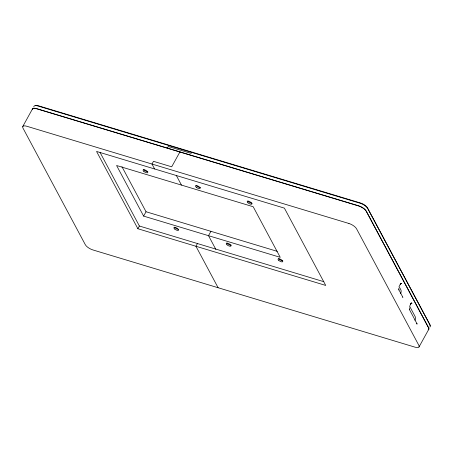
<?xml version="1.0" encoding="UTF-8"?>
<svg xmlns="http://www.w3.org/2000/svg" width="453" height="453" viewBox="0 0 453 453"><rect width="100%" height="100%" fill="white"/><g stroke="black" fill="none" stroke-linecap="round" stroke-linejoin="round"><path stroke-width="0.68" d="M398.833 288.097L398.872 290.033L398.81 289.682L402.904 297.378L402.564 297.072M409.353 307.774L409.393 309.716L409.331 309.359L417.179 324.088L416.426 323.578L416.839 323.776M399.393 285.917L400.401 284.082L400.197 284.303L401.273 283.402L400.429 283.521M409.908 305.594L410.922 303.765M22.763 126.517L32.508 108.867M167.355 148.222L168.318 146.478L191.087 153.346L192.117 152.174M143.635 216.104L116.58 165.504L253.187 206.732L280.243 257.332L143.635 216.104L146.036 211.744L121.953 166.698M179.937 151.891L171.698 166.817L153.488 161.319L151.981 164.043L154.615 168.963M137.882 228.742L96.551 151.438L284.393 208.131L325.724 285.435L137.882 228.742L139.388 226.019L100.056 152.457M197.446 243.544L195.945 246.268L218.114 287.729M210.928 231.33L208.522 235.69L215.849 249.393M419.048 346.902L428.793 329.252M411.25 303.414L411.794 303.08L410.95 303.199M146.036 211.744L277.236 251.341M139.388 226.019L323.844 281.692M398.997 286.347L400.871 289.863A3.352 1.552 -73.2 0 1 400.667 293.578M409.597 306.177L415.152 316.568A3.352 1.552 -73.2 0 1 414.942 320.282M176.257 175.345L181.472 185.09M147.831 171.738A2.684 1.002 28.9 0 1 143.765 169.49M178.641 229.365A2.684 1.002 28.9 0 1 174.575 227.117M32.395 109.541A6.704 2.503 28.9 0 1 36.5 108.595L358.674 205.832A6.704 2.503 28.9 0 1 366.245 211.064L428.612 327.729A6.704 2.503 28.9 0 1 428.278 329.71M429.721 327.094A6.704 2.503 28.9 0 0 430.056 325.112L367.683 208.454A6.704 2.503 28.9 0 0 360.112 203.221L37.944 105.979A6.704 2.503 28.9 0 0 33.839 106.925M429.948 325.769A6.036 2.254 28.9 0 0 429.789 324.399L367.417 207.734A6.036 2.254 28.9 0 0 360.605 203.023L38.431 105.787A6.036 2.254 28.9 0 0 35.306 105.623M428.215 329.818A6.704 2.503 28.9 0 0 428.555 327.836L366.183 211.177A6.704 2.503 28.9 0 0 358.612 205.945L36.438 108.703A6.704 2.503 28.9 0 0 32.333 109.649M231.358 245.09A2.684 1.002 28.9 0 1 229.042 244.643A2.684 1.002 28.9 0 1 226.942 242.921M282.802 260.803A2.684 1.002 28.9 0 1 278.737 258.555M200.549 187.463A2.684 1.002 28.9 0 1 196.404 185.679M251.993 203.176A2.684 1.002 28.9 0 1 247.927 200.928M411.517 303.136L410.718 303.98L411.517 303.136M401.352 283.521L400.882 283.595L401.352 283.521M411.873 303.199L411.403 303.272L411.873 303.199M348.929 223.482L26.755 126.245A6.704 2.503 28.9 0 0 22.944 128.04L85.317 244.705A6.704 2.503 28.9 0 0 92.888 249.937L415.056 347.174A6.704 2.503 28.9 0 0 418.872 345.379L356.5 228.714A6.704 2.503 28.9 0 0 348.929 223.482M143.844 171.376A2.684 1.002 28.9 0 0 147.786 172.565A2.684 1.002 28.9 0 0 144.688 169.858A2.684 1.002 28.9 0 0 143.844 171.376M174.654 229.003A2.684 1.002 28.9 0 0 178.595 230.192A2.684 1.002 28.9 0 0 175.498 227.491A2.684 1.002 28.9 0 0 174.654 229.003M196.211 187.18A2.684 1.002 28.9 0 0 200.152 188.369A2.684 1.002 28.9 0 0 197.055 185.668A2.684 1.002 28.9 0 0 196.211 187.18M227.021 244.807A2.684 1.002 28.9 0 0 230.962 245.996A2.684 1.002 28.9 0 0 227.865 243.295A2.684 1.002 28.9 0 0 227.021 244.807M278.816 260.441A2.684 1.002 28.9 0 0 282.763 261.63A2.684 1.002 28.9 0 0 279.66 258.929A2.684 1.002 28.9 0 0 278.816 260.441M248.006 202.814A2.684 1.002 28.9 0 0 251.953 204.003A2.684 1.002 28.9 0 0 248.85 201.302A2.684 1.002 28.9 0 0 248.006 202.814"/></g></svg>
